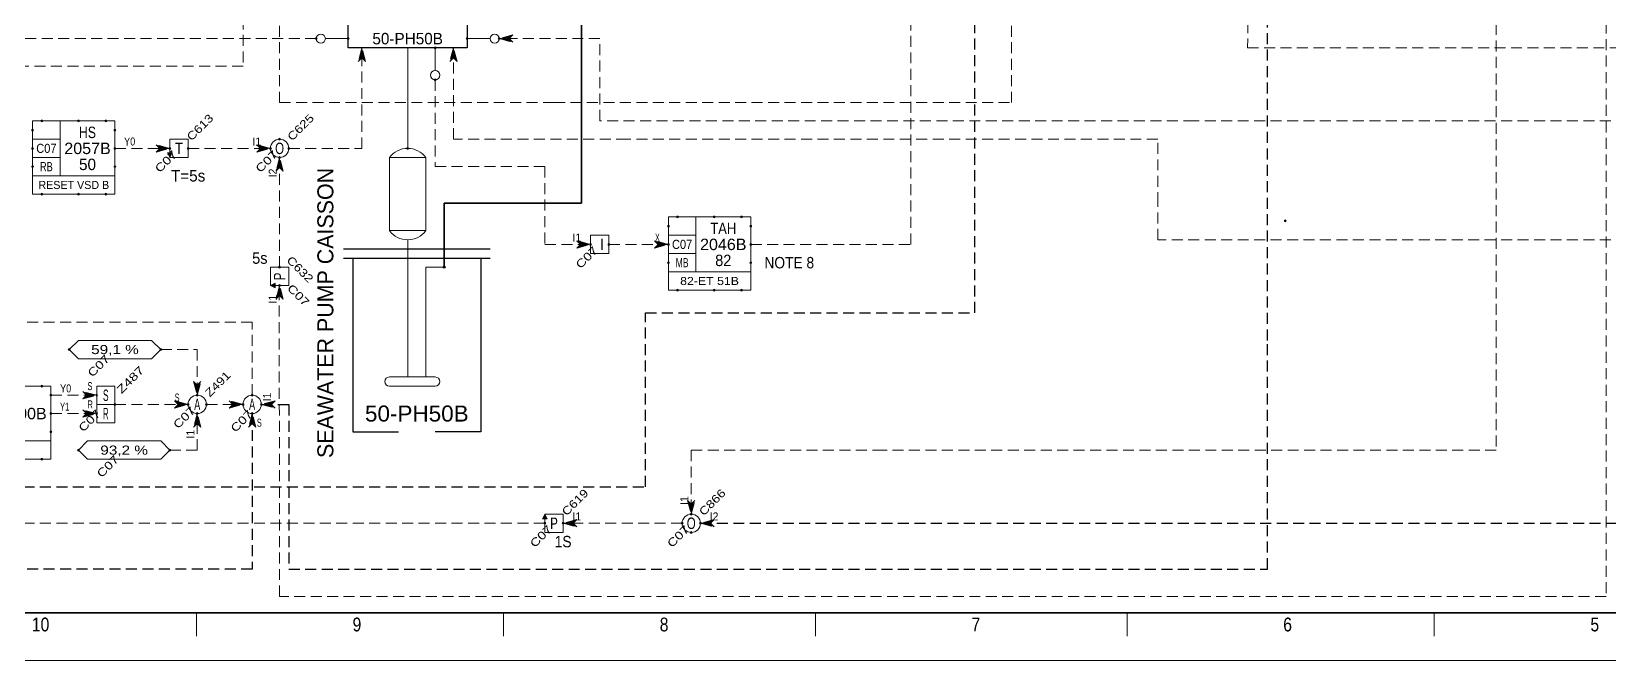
# Model space of a CAD drawing. Header units: millimetres. Extents: x 0 to 841, y 0 to 594.
# Drawn here: x 179.8 to 524.8, y 0 to 137.5 of the extents above; entities that cross this region are included whole.
import ezdxf
from ezdxf.enums import TextEntityAlignment as Align

# ---------------------------------------------------------------- set-up
doc = ezdxf.new("R2010")
doc.units = ezdxf.units.MM
doc.header["$LTSCALE"] = 0.8
doc.header["$PDMODE"] = 32
doc.header["$PDSIZE"] = 0.4
doc.linetypes.add('MEDIUM_DASHED', pattern=[4.5, 3, -1.5])
for name, color, linetype, lineweight in [('1', 7, 'Continuous', 13), ('12', 7, 'Continuous', 13), ('14', 7, 'MEDIUM_DASHED', 25), ('15', 7, 'Continuous', 13), ('18', 7, 'Continuous', 13), ('40', 7, 'Continuous', 13), ('46', 7, 'MEDIUM_DASHED', 13), ('47', 7, 'Continuous', 13), ('48', 7, 'Continuous', 13), ('50', 7, 'Continuous', 25), ('9', 7, 'Continuous', 13)]:
    doc.layers.add(name, color=color, linetype=linetype, lineweight=lineweight)
doc.layers.add('16', color=7, linetype='Continuous')
doc.layers.add('45', color=7, linetype='Continuous')

msp = doc.modelspace()

# ---------------------------------------------------------------- linework, layer by layer
at = {"layer": '1', "lineweight": 35}
msp.add_line((648.9504, 10.3819), (10.3331, 10.3819), dxfattribs=at)
at = {"layer": '1'}
for p, q in [((215.8173, 10.3819), (215.8173, 5.348)), ((282.9756, 10.3819), (282.9756, 5.348)), ((351.1362, 10.3819), (351.1362, 5.348)), ((419.2969, 10.3819), (419.2969, 5.348)), ((486.4551, 10.3819), (486.4551, 5.348))]:
    msp.add_line(p, q, dxfattribs=at)
msp.add_point((453.8827, 96.1339), dxfattribs=at)
at = {"layer": '12', "lineweight": 25}
for p, q in [((248, 90), (280, 90)), ((248, 88), (280, 88)), ((250, 88), (250, 50)), ((250, 50), (260, 50))]:
    msp.add_line(p, q, dxfattribs=at)
at = {"layer": '12'}
msp.add_lwpolyline([(0, 594), (841, 594), (841, 0), (0, 0)], close=True, dxfattribs=at)
at = {"layer": '12', "lineweight": 25}
msp.add_lwpolyline([(249, 146), (275, 146), (275, 134), (249, 134)], close=True, dxfattribs=at)
msp.add_lwpolyline([(278, 88), (278, 50), (268, 50)], dxfattribs=at)
at = {"layer": '14'}
for p, q in [((228, 54), (228, 20)), ((326, 30), (590.5079, 30)), ((228, 20), (140, 20))]:
    msp.add_line(p, q, dxfattribs=at)
for points in [[(236, 20), (450, 20), (450, 70), (450, 200), (450, 284), (408, 284), (408, 336), (432, 336)], [(160, 100), (160, 38), (314, 38), (314, 76), (386, 76), (386, 282)], [(230, 56), (236, 56), (236, 20)]]:
    msp.add_lwpolyline(points, dxfattribs=at)
at = {"layer": '15'}
for p, q in [((262, 92), (262, 62)), ((268, 62), (258, 62)), ((268, 60), (258, 60))]:
    msp.add_line(p, q, dxfattribs=at)
msp.add_lwpolyline([(258, 110), (266, 110), (266, 94), (258, 94)], close=True, dxfattribs=at)
msp.add_lwpolyline([(266, 62), (266, 86), (270, 86)], dxfattribs=at)
for centre, radius, start, end in [((262, 107), 5, 36.8699, 143.1301), ((262, 97), 5, 216.8699, 323.1301), ((258, 61), 1, 90, 270), ((268, 61), 1, 270, 90)]:
    msp.add_arc(centre, radius, start, end, dxfattribs=at)
at = {"layer": '16'}
for p in [(261.9992, 112), (270, 86)]:
    msp.add_point(p, dxfattribs=at)
at = {"layer": '18'}
msp.add_line((262, 112), (262, 134), dxfattribs=at)
msp.add_line((262, 112), (262, 134), dxfattribs=at)
at = {"layer": '40', "lineweight": 35}
for p, q in [((300, 100), (300, 260)), ((270, 86), (270, 100)), ((270, 100), (300, 100))]:
    msp.add_line(p, q, dxfattribs=at)
at = {"layer": '46'}
for p, q in [((198, 56), (214, 56)), ((218, 56), (226, 56))]:
    msp.add_line(p, q, dxfattribs=at)
for points in [[(500, 258), (500, 46), (366, 46), (366, 46), (324, 46), (324, 32), (324.8, 35), (324, 34.2), (323.2, 35), (324, 32)], [(206, 178), (210, 178), (210, 160), (216, 160), (216, 146), (234, 146), (234, 122), (294, 122), (294, 122), (394, 122), (394, 246), (393.2, 243), (394, 243.8), (394.8, 243), (394, 246)], [(337, 91), (372, 91), (372, 236), (371.2, 233), (372, 233.8), (372.8, 233), (372, 236)], [(270, 206), (274, 206), (274, 194), (248, 194), (248, 184), (242, 184), (242, 180), (226, 180), (226, 130), (176, 130), (176, 124), (148, 124), (148, 176), (168, 176), (165, 176.8), (165.8, 176), (165, 175.2), (168, 176)], [(524, 175.4921), (524, 14), (234, 14), (233.9, 80.5)], [(292, 30), (154, 30), (154, 162), (153.2, 159), (154, 159.8), (154.8, 159), (154, 162)], [(228, 58), (228, 74), (170, 74), (170, 152), (188, 152)], [(445.9543, 154), (445.6307, 134), (590, 133.9984), (587, 134.7984), (587.8, 133.9984), (587, 133.1984), (590, 133.9984)], [(242, 136), (178, 136), (178, 148), (188, 148), (185, 148.8), (185.8, 148), (185, 147.2), (188, 148)], [(589.8677, 118), (434, 118), (434, 118), (304, 118), (304, 136), (282, 136), (285, 135.2), (284.2, 136), (285, 136.8), (282, 136)], [(236, 112), (252, 112), (252, 134), (251.2, 131), (252, 131.8), (252.8, 131), (252, 134)], [(589.8677, 92), (426, 92), (426, 100), (426, 114), (310, 114), (310, 114), (272, 114), (272, 134), (271.2, 131), (272, 131.8), (272.8, 131), (272, 134)], [(268, 127), (268, 108), (292, 108), (292, 91), (302, 91), (299, 91.8), (299.8, 91), (299, 90.2), (302, 91)], [(198, 112), (210, 112), (207, 112.8), (207.8, 112), (207, 111.2), (210, 112)], [(214, 112), (232, 112), (229, 112.8), (229.8, 112), (229, 111.2), (232, 112)], [(234, 86), (234, 110), (233.2, 107), (234, 107.8), (234.8, 107), (234, 110)], [(306, 91), (319, 91), (316, 91.8), (316.8, 91), (316, 90.2), (319, 91)], [(208, 68), (216, 68), (216, 58), (216.8, 61), (216, 60.2), (215.2, 61), (216, 58)], [(184, 58), (194, 58), (191, 58.8), (191.8, 58), (191, 57.2), (194, 58)], [(184, 54), (194, 54), (191, 54.8), (191.8, 54), (191, 53.2), (194, 54)], [(210, 46), (216, 46), (216, 54), (215.2, 51), (216, 51.8), (216.8, 51), (216, 54)], [(322, 30), (296, 30), (299, 29.2), (298.2, 30), (299, 30.8), (296, 30)]]:
    msp.add_lwpolyline(points, dxfattribs=at)
for points in [[(282.4, 136), (284.6, 135.4), (284, 136), (284.6, 136.6)], [(282.8, 136), (284.2, 135.6), (283.8, 136), (284.2, 136.4)], [(283.2, 136), (283.8, 135.8), (283.6, 136), (283.8, 136.2)], [(252, 133.6), (251.4, 131.4), (252, 132), (252.6, 131.4)], [(252, 133.2), (251.6, 131.8), (252, 132.2), (252.4, 131.8)], [(252, 132.8), (251.8, 132.2), (252, 132.4), (252.2, 132.2)], [(272, 133.6), (271.4, 131.4), (272, 132), (272.6, 131.4)], [(272, 133.2), (271.6, 131.8), (272, 132.2), (272.4, 131.8)], [(272, 132.8), (271.8, 132.2), (272, 132.4), (272.2, 132.2)], [(209.6, 112), (207.4, 112.6), (208, 112), (207.4, 111.4)], [(209.2, 112), (207.8, 112.4), (208.2, 112), (207.8, 111.6)], [(208.8, 112), (208.2, 112.2), (208.4, 112), (208.2, 111.8)], [(231.6, 112), (229.4, 112.6), (230, 112), (229.4, 111.4)], [(231.2, 112), (229.8, 112.4), (230.2, 112), (229.8, 111.6)], [(230.8, 112), (230.2, 112.2), (230.4, 112), (230.2, 111.8)], [(234, 109.6), (233.4, 107.4), (234, 108), (234.6, 107.4)], [(234, 109.2), (233.6, 107.8), (234, 108.2), (234.4, 107.8)], [(234, 108.8), (233.8, 108.2), (234, 108.4), (234.2, 108.2)], [(301.6, 91), (299.4, 91.6), (300, 91), (299.4, 90.4)], [(301.2, 91), (299.8, 91.4), (300.2, 91), (299.8, 90.6)], [(300.8, 91), (300.2, 91.2), (300.4, 91), (300.2, 90.8)], [(318.6, 91), (316.4, 91.6), (317, 91), (316.4, 90.4)], [(318.2, 91), (316.8, 91.4), (317.2, 91), (316.8, 90.6)], [(317.8, 91), (317.2, 91.2), (317.4, 91), (317.2, 90.8)], [(234, 82), (233.2, 79), (234, 79.8), (234.8, 79)], [(234, 81.6), (233.4, 79.4), (234, 80), (234.6, 79.4)], [(234, 81.2), (233.6, 79.8), (234, 80.2), (234.4, 79.8)], [(234, 80.8), (233.8, 80.2), (234, 80.4), (234.2, 80.2)], [(216, 58.4), (216.6, 60.6), (216, 60), (215.4, 60.6)], [(216, 58.8), (216.4, 60.2), (216, 59.8), (215.6, 60.2)], [(216, 59.2), (216.2, 59.8), (216, 59.6), (215.8, 59.8)], [(193.6, 58), (191.4, 58.6), (192, 58), (191.4, 57.4)], [(193.2, 58), (191.8, 58.4), (192.2, 58), (191.8, 57.6)], [(192.8, 58), (192.2, 58.2), (192.4, 58), (192.2, 57.8)], [(214, 56), (211, 56.8), (211.8, 56), (211, 55.2)], [(213.6, 56), (211.4, 56.6), (212, 56), (211.4, 55.4)], [(213.2, 56), (211.8, 56.4), (212.2, 56), (211.8, 55.6)], [(212.8, 56), (212.2, 56.2), (212.4, 56), (212.2, 55.8)], [(226, 56), (223, 56.8), (223.8, 56), (223, 55.2)], [(225.6, 56), (223.4, 56.6), (224, 56), (223.4, 55.4)], [(225.2, 56), (223.8, 56.4), (224.2, 56), (223.8, 55.6)], [(224.8, 56), (224.2, 56.2), (224.4, 56), (224.2, 55.8)], [(230, 56), (233, 55.2), (232.2, 56), (233, 56.8)], [(230.4, 56), (232.6, 55.4), (232, 56), (232.6, 56.6)], [(230.8, 56), (232.2, 55.6), (231.8, 56), (232.2, 56.4)], [(231.2, 56), (231.8, 55.8), (231.6, 56), (231.8, 56.2)], [(193.6, 54), (191.4, 54.6), (192, 54), (191.4, 53.4)], [(193.2, 54), (191.8, 54.4), (192.2, 54), (191.8, 53.6)], [(192.8, 54), (192.2, 54.2), (192.4, 54), (192.2, 53.8)], [(216, 53.6), (215.4, 51.4), (216, 52), (216.6, 51.4)], [(216, 53.2), (215.6, 51.8), (216, 52.2), (216.4, 51.8)], [(216, 52.8), (215.8, 52.2), (216, 52.4), (216.2, 52.2)], [(228, 54), (227.2, 51), (228, 51.8), (228.8, 51)], [(228, 53.6), (227.4, 51.4), (228, 52), (228.6, 51.4)], [(228, 53.2), (227.6, 51.8), (228, 52.2), (228.4, 51.8)], [(228, 52.8), (227.8, 52.2), (228, 52.4), (228.2, 52.2)], [(324, 32.4), (324.6, 34.6), (324, 34), (323.4, 34.6)], [(324, 32.8), (324.4, 34.2), (324, 33.8), (323.6, 34.2)], [(324, 33.2), (324.2, 33.8), (324, 33.6), (323.8, 33.8)], [(296.4, 30), (298.6, 29.4), (298, 30), (298.6, 30.6)], [(296.8, 30), (298.2, 29.6), (297.8, 30), (298.2, 30.4)], [(297.2, 30), (297.8, 29.8), (297.6, 30), (297.8, 30.2)], [(326, 30), (329, 29.2), (328.2, 30), (329, 30.8)], [(326.4, 30), (328.6, 29.4), (328, 30), (328.6, 30.6)], [(326.8, 30), (328.2, 29.6), (327.8, 30), (328.2, 30.4)], [(327.2, 30), (327.8, 29.8), (327.6, 30), (327.8, 30.2)]]:
    msp.add_lwpolyline(points, close=True, dxfattribs=at)
at = {"layer": '47'}
for p, q in [((249, 136), (244, 136)), ((275, 136), (280, 136)), ((268, 134), (268, 129))]:
    msp.add_line(p, q, dxfattribs=at)
for centre in [(243, 136), (281, 136), (268, 128)]:
    msp.add_circle(centre, 1, dxfattribs=at)
for p in [(242, 136), (249, 136), (275, 136), (282, 136), (268, 134), (268, 127)]:
    msp.add_point(p, dxfattribs=at)
at = {"layer": '48'}
for p, q in [((186, 118), (186, 106)), ((180, 114), (186, 114)), ((180, 110), (186, 110)), ((325, 97), (325, 85)), ((319, 93), (325, 93)), ((319, 89), (325, 89)), ((194, 56), (198, 56))]:
    msp.add_line(p, q, dxfattribs=at)
for points in [[(180, 118), (198, 118), (198, 106), (180, 106)], [(210, 110), (214, 110), (214, 114), (210, 114)], [(210, 110), (209.5, 111), (210.5, 111)], [(319, 97), (337, 97), (337, 85), (319, 85)], [(302, 89), (306, 89), (306, 93), (302, 93)], [(236, 82), (236, 86), (232, 86), (232, 82)], [(232, 82), (233, 81.5), (233, 82.5)], [(188, 68), (190, 70), (206, 70), (208, 68), (206, 66), (190, 66)], [(166, 60), (184, 60), (184, 48), (166, 48)], [(194, 60), (198, 60), (198, 52), (194, 52)], [(190, 46), (192, 48), (208, 48), (210, 46), (208, 44), (192, 44)], [(292, 32), (291.5, 31), (292.5, 31)], [(292, 28), (296, 28), (296, 32), (292, 32)]]:
    msp.add_lwpolyline(points, close=True, dxfattribs=at)
for points in [[(209.6378, 110.8976), (209.9528, 110.2677), (210.3465, 110.8976), (209.7953, 110.8189), (209.9528, 110.5039), (210.1102, 110.7402), (209.9528, 110.7402)], [(180, 106), (180, 102), (198, 102), (198, 106)], [(319, 85), (319, 81), (337, 81), (337, 85)], [(232.8976, 81.6378), (232.2677, 82.0315), (232.8976, 82.3465), (232.8976, 81.7953), (232.5039, 82.0315), (232.8189, 82.189), (232.8189, 81.9528)], [(166, 48), (166, 44), (184, 44), (184, 48)], [(291.6378, 31.1024), (292.0315, 31.7323), (292.3465, 31.1024), (291.7953, 31.1024), (292.0315, 31.4961), (292.189, 31.1811), (291.9528, 31.1811)]]:
    msp.add_lwpolyline(points, dxfattribs=at)
for centre in [(234, 112), (216, 56), (228, 56), (324, 30)]:
    msp.add_circle(centre, 2, dxfattribs=at)
for p in [(182, 118), (190, 118), (196, 118), (180, 116), (198, 116), (234, 114), (180, 112), (198, 112), (210, 112), (214, 112), (232, 112), (236, 112), (180, 108), (198, 108), (234, 110), (182, 102), (190, 102), (196, 102), (321, 97), (329, 97), (335, 97), (319, 95), (337, 95), (302, 91), (306, 91), (319, 91), (337, 91), (319, 87), (337, 87), (234, 86), (234, 82), (321, 81), (329, 81), (335, 81), (188, 68), (208, 68), (182, 60), (184, 58), (194, 58), (198, 56), (214, 56), (216, 58), (218, 56), (226, 56), (228, 58), (230, 56), (184, 54), (194, 54), (216, 54), (228, 54), (184, 50), (190, 46), (210, 46), (182, 44), (324, 32), (292, 30), (296, 30), (322, 30), (324, 28), (326, 30)]:
    msp.add_point(p, dxfattribs=at)
at = {"layer": '9'}
msp.add_lwpolyline([(0, 0), (841, 0), (841, 594), (0, 594)], close=True, dxfattribs=at)

# ---------------------------------------------------------------- texts
at = {"layer": '1', "width": 0.85}
for s, p in [('10', (181.7362, 6.3543)), ('9', (250.9055, 6.3543)), ('8', (318.0638, 6.3543)), ('7', (386.2244, 6.3543)), ('6', (454.385, 6.3543)), ('5', (521.5433, 6.3543))]:
    msp.add_text(s, height=3.02, dxfattribs=at).set_placement(p, align=Align.CENTER)
at = {"layer": '12'}
for s, p in [('50-PH50B', (262, 134.7496)), ('T=5s', (213.9921, 104.7496))]:
    msp.add_text(s, height=2.5, dxfattribs=at).set_placement(p, align=Align.CENTER)
msp.add_text('SEAWATER PUMP CAISSON', height=3.5, rotation=90, dxfattribs=at).set_placement((245.7496, 76), align=Align.CENTER)
for s, width, p in [('5s', 0.95, (228, 86.7496)), ('NOTE 8', 0.9, (340, 85.7496))]:
    msp.add_text(s, height=2.5, dxfattribs=dict(at, width=width)).set_placement(p)
for s, height, width, p in [('A', 2.5, 0.6, (215.9921, 54.7496)), ('A', 2.5, 0.6, (227.9921, 54.7496)), ('50-PH50B', 3.5, 1.05, (264, 52.2504))]:
    msp.add_text(s, height=height, dxfattribs=dict(at, width=width)).set_placement(p, align=Align.CENTER)
at = {"layer": '45'}
for s, width, p in [('Y0', 0.85, (200, 112.6252)), ('X', 0.6, (316.0669, 91.626)), ('Y0', 0.85, (186, 58.6252)), ('S', 0.6, (192, 59.1252)), ('Y1', 0.7, (186, 54.6252)), ('R', 0.55, (192, 55.1252)), ('S', 0.6, (211.0551, 56.626)), ('S', 0.6, (229.0276, 51.1252))]:
    msp.add_text(s, height=1.75, dxfattribs=dict(at, width=width)).set_placement(p)
for s, p in [('I1', (228.0157, 112.626)), ('I1', (298.0157, 91.626)), ('I1', (298, 30.6252)), ('I2', (328, 30.6252))]:
    msp.add_text(s, height=1.75, dxfattribs=at).set_placement(p)
for s, p in [('I2', (233.374, 105.6378)), ('I1', (233.374, 78.0157)), ('I1', (232.1315, 56.6457)), ('I1', (215.374, 48.522)), ('I1', (323.3748, 34))]:
    msp.add_text(s, height=1.75, rotation=90, dxfattribs=at).set_placement(p)
at = {"layer": '48'}
for s, width, p in [('S', 0.55, (195.9921, 56.7496)), ('R', 0.5, (196, 52.7496))]:
    msp.add_text(s, height=2.5, dxfattribs=dict(at, width=width)).set_placement(p, align=Align.CENTER)
at = {"layer": '50'}
for s, rotation, width, p in [('C613', 45, 1.25, (214.7402, 113.5024)), ('C625', 45, 1.25, (236.7402, 113.5024)), ('C632', 315, 1.25, (235.3811, 87.3811)), ('Z487', 45, 1.35, (199.4472, 58.2094)), ('Z491', 45, 1.25, (218.7402, 57.5024)), ('C619', 45, 1.25, (296.7402, 31.5024)), ('C866', 45, 1.25, (326.7402, 31.5024))]:
    msp.add_text(s, height=1.75, rotation=rotation, dxfattribs=dict(at, width=width)).set_placement(p)
for s, height, width, p in [('HS', 2.5, 0.8, (191.9909, 114.2496)), ('C07', 2, 0.9, (183, 111)), ('2057B', 2.5, 1.05, (192, 110.7496)), ('T', 2.5, 0.85, (212, 110.7496)), ('O', 2.5, 0.75, (234, 110.7496)), ('RB', 2, 0.75, (183, 107)), ('TAH', 2.5, 0.85, (331, 93.2496)), ('C07', 2, 0.9, (322, 90)), ('2046B', 2.5, 1.05, (331, 89.7496)), ('MB', 2, 0.7, (322, 86)), ('82', 2.5, 0.95, (330.9996, 86.2496)), ('82-ET 51B', 1.75, 1.15, (328, 82.1252)), ('59,1 %', 2, 1.25, (198, 67)), ('9000B', 2.5, 1.05, (178, 52.7496)), ('93,2 %', 2, 1.25, (200, 45)), ('P', 2.5, 0.75, (294, 28.7496)), ('O', 2.5, 0.75, (324, 28.7496)), ('1S', 2.5, 0.9, (295.9909, 24.7496))]:
    msp.add_text(s, height=height, dxfattribs=dict(at, width=width)).set_placement(p, align=Align.CENTER)
at = {"layer": '50', "width": 1.3}
for rotation, p in [(45, (211.7345, 110.4975)), (45, (233.7345, 110.4975)), (45, (303.7345, 89.4975)), (315, (239.4613, 77.3001)), (45, (197.0274, 65.7904)), (45, (215.7345, 54.4975)), (45, (195.0274, 53.7904)), (45, (228.2833, 53.7014)), (45, (199.0274, 43.7904)), (45, (293.7345, 28.4975)), (45, (323.7345, 28.4975))]:
    msp.add_text('C07', height=1.75, rotation=rotation, dxfattribs=at).set_placement(p, align=Align.RIGHT)
at = {"layer": '50'}
for s, height, p in [('50', 2.5, (192, 107.2496)), ('RESET VSD B', 1.75, (189, 103.1252)), ('I', 2.5, (304.4604, 89.7496))]:
    msp.add_text(s, height=height, dxfattribs=at).set_placement(p, align=Align.CENTER)
at = {"layer": '50', "width": 0.75}
msp.add_text('P', height=2.5, rotation=90, dxfattribs=at).set_placement((235.2504, 84), align=Align.CENTER)

doc.saveas('drawing.dxf')
